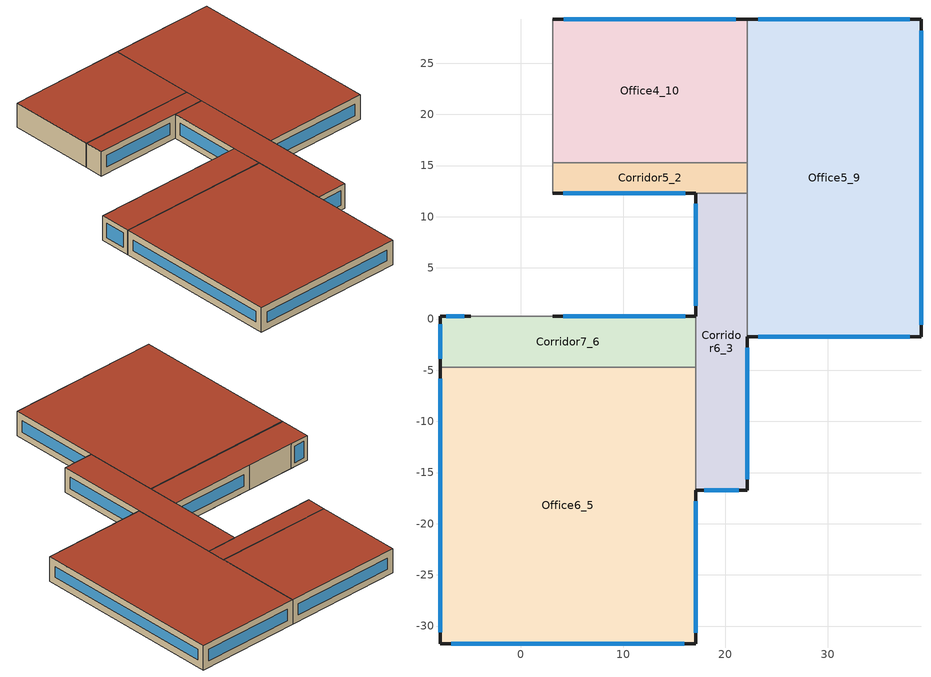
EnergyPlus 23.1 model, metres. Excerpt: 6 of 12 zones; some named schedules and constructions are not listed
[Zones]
Corridor5_2
 floor outside (90.1-2019 Nonresidential CZ 0 Exterior Floor (Mass)): 3.11,15.28 22.11,15.28 22.11,12.28 3.11,12.28 z7.07
 wall outside (90.1-2019 Nonresidential CZ 0 Exterior Wall (Mass)): 3.11,12.28 17.11,12.28 z7.07:11.07
 wall to Corridor4_4 (Interior Partition (Mass)): 3.11,15.28 3.11,12.28 z7.07:11.07
 wall to Corridor6_3 (Interior Partition (Mass)): 17.11,12.28 22.11,12.28 z7.07:11.07
 wall to Office5_9 (Interior Partition (Mass)): 22.11,12.28 22.11,15.28 z7.07:11.07
 wall to Office4_10 (Interior Partition (Mass)): 22.11,15.28 3.11,15.28 z7.07:11.07
 window (DoublePaneLoEe2): 4.16,12.28 16.05,12.28 z8.13:10.02
 roof outside (90.1-2019 Nonresidential CZ 0 Exterior Roof (Mass)): 3.11,15.28 3.11,12.28 22.11,12.28 22.11,15.28 z11.07
Corridor6_3
 floor outside (90.1-2019 Nonresidential CZ 0 Exterior Floor (Mass)): 17.11,12.28 22.11,12.28 22.11,-16.72 17.11,-16.72 z7.07
 wall outside (90.1-2019 Nonresidential CZ 0 Exterior Wall (Mass)): 17.11,12.28 17.11,0.28 / 17.11,-16.72 22.11,-16.72 22.11,-1.72 z7.07:11.07
 wall to Office6_5 (Interior Partition (Mass)): 17.11,-4.72 17.11,-16.72 z7.07:11.07
 wall to Corridor7_6 (Interior Partition (Mass)): 17.11,0.28 17.11,-4.72 z7.07:11.07
 wall to Office5_9 (Interior Partition (Mass)): 22.11,-1.72 22.11,12.28 z7.07:11.07
 window (DoublePaneLoEe2): 17.11,11.25 17.11,1.32 z8.11:10.04; 17.92,-16.72 21.29,-16.72 z7.89:10.26; 22.11,-15.65 22.11,-2.78 z8.14:10.01
 roof outside (90.1-2019 Nonresidential CZ 0 Exterior Roof (Mass)): 17.11,12.28 17.11,-16.72 22.11,-16.72 22.11,12.28 z11.07
Office6_5
 floor outside (90.1-2019 Nonresidential CZ 0 Exterior Floor (Mass)): -7.89,-31.72 -7.89,-4.72 17.11,-4.72 17.11,-31.72 z7.07
 wall outside (90.1-2019 Nonresidential CZ 0 Exterior Wall (Mass)): -7.89,-4.72 -7.89,-31.72 17.11,-31.72 17.11,-16.72 z7.07:11.07
 wall to Corridor7_6 (Interior Partition (Mass)): 17.11,-4.72 -7.89,-4.72 z7.07:11.07
 window (DoublePaneLoEe2): -6.77,-31.72 15.99,-31.72 z8.19:9.95; 17.11,-30.65 17.11,-17.78 z8.14:10.01; -7.89,-5.84 -7.89,-30.59 z8.2:9.95
 roof outside (90.1-2019 Nonresidential CZ 0 Exterior Roof (Mass)): -7.89,-31.72 17.11,-31.72 17.11,-4.72 -7.89,-4.72 z11.07
Corridor7_6
 floor outside (90.1-2019 Nonresidential CZ 0 Exterior Floor (Mass)): -7.89,-4.72 -7.89,0.28 17.11,0.28 17.11,-4.72 z7.07
 wall outside (90.1-2019 Nonresidential CZ 0 Exterior Wall (Mass)): -4.89,0.28 -7.89,0.28 -7.89,-4.72 / 17.11,0.28 3.11,0.28 z7.07:11.07
 wall to Corridor4_4 (Interior Partition (Mass)_FLIPPED): 3.11,0.28 -4.89,0.28 z7.07:11.07
 window (DoublePaneLoEe2): -5.52,0.28 -7.27,0.28 z7.7:10.45; 16.05,0.28 4.16,0.28 z8.13:10.02; -7.89,-0.53 -7.89,-3.9 z7.89:10.26
 roof outside (90.1-2019 Nonresidential CZ 0 Exterior Roof (Mass)): -7.89,-4.72 17.11,-4.72 17.11,0.28 -7.89,0.28 z11.07
Office5_9
 floor outside (90.1-2019 Nonresidential CZ 0 Exterior Floor (Mass)): 22.11,-1.72 22.11,29.28 39.11,29.28 39.11,-1.72 z7.07
 wall outside (90.1-2019 Nonresidential CZ 0 Exterior Wall (Mass)): 22.11,-1.72 39.11,-1.72 39.11,29.28 22.11,29.28 z7.07:11.07
 wall to Office4_10 (Interior Partition (Mass)): 22.11,29.28 22.11,15.28 z7.07:11.07
 window (DoublePaneLoEe2): 23.19,-1.72 38.02,-1.72 / 38.02,29.28 23.19,29.28 z8.16:9.99; 39.11,-0.58 39.11,28.15 z8.21:9.94
 roof outside (90.1-2019 Nonresidential CZ 0 Exterior Roof (Mass)): 22.11,-1.72 39.11,-1.72 39.11,29.28 22.11,29.28 z11.07
Office4_10
 floor outside (90.1-2019 Nonresidential CZ 0 Exterior Floor (Mass)): 3.11,29.28 22.11,29.28 22.11,15.28 3.11,15.28 z7.07
 wall outside (90.1-2019 Nonresidential CZ 0 Exterior Wall (Mass)): 22.11,29.28 3.11,29.28 z7.07:11.07
 wall to Corridor4_4 (Interior Partition (Mass)_FLIPPED): 3.11,29.28 3.11,15.28 z7.07:11.07
 window (DoublePaneLoEe2): 21.01,29.28 4.2,29.28 z8.17:9.98
 roof outside (90.1-2019 Nonresidential CZ 0 Exterior Roof (Mass)): 3.11,29.28 3.11,15.28 22.11,15.28 22.11,29.28 z11.07
[Construction]
Interior Partition (Mass)_FLIPPED: Plaster_0.013_Interior Partition (Mass), Plaster_0.013_Interior Partition (Mass)
[EnergyManagementSystem:Sensor] Output:Variable Index Key=Environment
Name | Output:Variable
OutdoorTemp | Site Outdoor Air Drybulb Temperature
OutdoorRelHumid | Site Outdoor Air Relative Humidity
[ZoneHVAC:IdealLoadsAirSystem] Maximum Heating Supply Air Temperature {C}=35; Minimum Cooling Supply Air Temperature {C}=12; Maximum Heating Supply Air Humidity Ratio {kgWater/kgDryAir}=0.01; Minimum Cooling Supply Air Humidity Ratio {kgWater/kgDryAir}=0.008; Heating Limit=LimitFlowRateAndCapacity; MaximumHeatingAirFlowRate [m3/s]=Autosize; MaximumSensibleHeatingCapacity [W]=Autosize; Cooling Limit=LimitFlowRateAndCapacity; MaximumCoolingAirFlowRate [m3/s]=Autosize; MaximumTotalCoolingCapacity [W]=Autosize; HeatingAvailabilitySchedule=Off; Dehumidification Control Type=Humidistat; Humidification Control Type=Humidistat; Demand Controlled Ventilation Type=OccupancySchedule; Outdoor Air Economizer Type=NoEconomizer; Heat Recovery Type=None; SensibleHeatRecoveryEffectiveness=0.7; LatentHeatRecoveryEffectiveness=0.65
Name | CoolingAvailabilitySchedule | Design Specification Outdoor Air Object
Corridor1_0 Ideal Loads Air | CoolAvail_Corridor1_0 | Corridor1_0MinFreshAir
Corridor3_1 Ideal Loads Air | CoolAvail_Corridor3_1 | Corridor3_1MinFreshAir
Corridor5_2 Ideal Loads Air | CoolAvail_Corridor5_2 | Corridor5_2MinFreshAir
Corridor6_3 Ideal Loads Air | CoolAvail_Corridor6_3 | Corridor6_3MinFreshAir
Corridor4_4 Ideal Loads Air | CoolAvail_Corridor4_4 | Corridor4_4MinFreshAir
Office6_5 Ideal Loads Air | CoolAvail_Office6_5 | Office6_5MinFreshAir
Corridor7_6 Ideal Loads Air | CoolAvail_Corridor7_6 | Corridor7_6MinFreshAir
Office2_7 Ideal Loads Air | CoolAvail_Office2_7 | Office2_7MinFreshAir
Office1_8 Ideal Loads Air | CoolAvail_Office1_8 | Office1_8MinFreshAir
Office5_9 Ideal Loads Air | CoolAvail_Office5_9 | Office5_9MinFreshAir
Office4_10 Ideal Loads Air | CoolAvail_Office4_10 | Office4_10MinFreshAir
Office3_11 Ideal Loads Air | CoolAvail_Office3_11 | Office3_11MinFreshAir
[Schedule:Constant]
On; AllOn: Value=1
Off: Value=0
Corridor1_0Heating_SP_Sch: HeatingSetpoint=24
Corridor1_0Cooling_SP_Sch; Corridor3_1Cooling_SP_Sch; Office6_5Cooling_SP_Sch; Office2_7Cooling_SP_Sch; Office1_8Cooling_SP_Sch; Office5_9Cooling_SP_Sch; Office4_10Cooling_SP_Sch; Office3_11Cooling_SP_Sch: CoolingSetpoint=26
Corridor1_0_ZoneControlTypeSched; Corridor3_1_ZoneControlTypeSched; Corridor5_2_ZoneControlTypeSched; Corridor6_3_ZoneControlTypeSched; Corridor4_4_ZoneControlTypeSched; Office6_5_ZoneControlTypeSched; Corridor7_6_ZoneControlTypeSched; Office2_7_ZoneControlTypeSched; Office1_8_ZoneControlTypeSched; Office5_9_ZoneControlTypeSched; Office4_10_ZoneControlTypeSched; Office3_11_ZoneControlTypeSched: Hourly Value=4
Corridor3_1Heating_SP_Sch: HeatingSetpoint=23
Office6_5Heating_SP_Sch; Office2_7Heating_SP_Sch; Office1_8Heating_SP_Sch; Office5_9Heating_SP_Sch; Office4_10Heating_SP_Sch; Office3_11Heating_SP_Sch: HeatingSetpoint=25
[Schedule:Day:Hourly]
52a91b8b-cd76-4ada-b279-6bbb530f20f8: Fraction, 0, 0, 0, 0, 0, 0, 0, 0, 1, 1, 1, 1, 1, 1, 1, 1, 1, 1, 0, 0, 0, 0, 0, 0
11972c52-61c8-4f57-88bb-7496af982186: Fraction, 0.1773, 0.1773, 0.1773, 0.1773, 0.1773, 0.1773, 0.1773, 0.9, 0.9, 0.9, 0.9, 0.9, 0.9, 0.9, 0.9, 0.9, 0.9, 0.9, 0.9, 0.9, 0.9, 0.1773, 0.1773, 0.1773
d54c6378-4a6c-45db-9de4-900cf3df8b70: Fraction, 0.1773, 0.1773, 0.1773, 0.1773, 0.1773, 0.1773, 0.1773, 0.1773, 0.1773, 0.1773, 0.1773, 0.1773, 0.1773, 0.1773, 0.1773, 0.1773, 0.1773, 0.1773, 0.1773, 0.1773, 0.1773, 0.1773, 0.1773, 0.1773
852b5676-d480-4d98-a6f2-b27ff55470ac: Fraction, 0.1773, 0.1773, 0.1773, 0.1773, 0.1773, 0.1773, 0.1773, 0.1773, 0.5, 0.5, 0.5, 0.5, 0.5, 0.5, 0.5, 0.5, 0.5, 0.5, 0.5, 0.5, 0.1773, 0.1773, 0.1773, 0.1773
28ff5dd8-2adb-4925-b8d8-fbb9354c33e4: Fraction, 0.4, 0.4, 0.4, 0.4, 0.4, 0.4, 0.4, 0.4, 1, 1, 1, 1, 1, 1, 1, 1, 1, 0.4, 0.4, 0.4, 0.4, 0.4, 0.4, 0.4
d93732f1-78b8-4d49-a862-33fb61c03296: Fraction, 0.4, 0.4, 0.4, 0.4, 0.4, 0.4, 0.4, 0.4, 0.4, 0.4, 0.4, 0.4, 0.4, 0.4, 0.4, 0.4, 0.4, 0.4, 0.4, 0.4, 0.4, 0.4, 0.4, 0.4
d121ed73-165e-4655-82d5-77e987343f9d: Fraction, 0.3, 0.3, 0.3, 0.3, 0.3, 0.3, 0.3, 0.3, 0.3, 0.3, 0.3, 0.3, 0.3, 0.3, 0.3, 0.3, 0.3, 0.3, 0.3, 0.3, 0.3, 0.3, 0.3, 0.3
e1321285-c9d6-467d-9a4d-bb59ab9c38de: Fraction, 0.3, 0.3, 0.3, 0.3, 0.3, 0.3, 0.3, 0.3, 0.5, 0.5, 0.5, 0.5, 0.5, 0.5, 0.5, 0.5, 0.5, 0.3, 0.3, 0.3, 0.3, 0.3, 0.3, 0.3
6eae5fcb-f210-4554-b78a-d644e64b50cd: Temperature, 15.5556, 15.5556, 15.5556, 15.5556, 15.5556, 15.5556, 17.7778, 20, 21.1111, 21.1111, 21.1111, 21.1111, 21.1111, 21.1111, 21.1111, 21.1111, 21.1111, 21.1111, 21.1111, 21.1111, 21.1111, 15.5556, 15.5556, 15.5556
089cb1a9-872b-4d62-bde8-366e85460b60: Temperature, 15.5556, 15.5556, 15.5556, 15.5556, 15.5556, 15.5556, 15.5556, 15.5556, 15.5556, 15.5556, 15.5556, 15.5556, 15.5556, 15.5556, 15.5556, 15.5556, 15.5556, 15.5556, 15.5556, 15.5556, 15.5556, 15.5556, 15.5556, 15.5556
0abf24fc-20c7-45bb-90a8-b07ba7ab6a7e: Temperature, 29.4444, 29.4444, 29.4444, 29.4444, 29.4444, 29.4444, 27.7778, 25.5556, 23.8889, 23.8889, 23.8889, 23.8889, 23.8889, 23.8889, 23.8889, 23.8889, 23.8889, 23.8889, 23.8889, 23.8889, 23.8889, 29.4444, 29.4444, 29.4444
18258847-b270-4902-b840-7599321f034f: Temperature, 23.8889, 23.8889, 23.8889, 23.8889, 23.8889, 23.8889, 23.8889, 23.8889, 23.8889, 23.8889, 23.8889, 23.8889, 23.8889, 23.8889, 23.8889, 23.8889, 23.8889, 23.8889, 23.8889, 23.8889, 23.8889, 23.8889, 23.8889, 23.8889
45903201-a7ff-4873-9a96-1d8e6987fc98: Fraction, 0, 0, 0, 0, 0, 0, 0, 0, 0, 1, 1, 1, 1, 1, 1, 1, 1, 1, 0, 0, 0, 0, 0, 0
dc852143-0bb0-42a9-ac2e-99d3bc655bf2: Fraction, 0, 0, 0, 0, 0, 0, 0, 0, 0, 0, 0, 0, 0, 0, 0, 0, 0, 0, 0, 0, 0, 0, 0, 0
67540adc-98e2-403f-92ee-8ed5c31529aa: Fraction, 0, 0, 0, 0, 0, 0, 0, 1, 1, 1, 1, 1, 1, 1, 1, 1, 1, 1, 0, 0, 0, 0, 0, 0
f70f99c0-2ece-4c7a-a849-abd9f7019e05: Fraction, 0.1, 0.1, 0.1, 0.1, 0.1, 0.1, 0.1, 0.1, 0.1, 0.1, 0.1, 0.1, 0.1, 0.1, 0.1, 0.1, 0.1, 0.1, 0.1, 0.1, 0.1, 0.1, 0.1, 0.1
6e439971-4ff7-4528-88ac-1c6de1582387: Fraction, 0.1, 0.1, 0.1, 0.1, 0.1, 0.1, 0.1, 0.2, 0.4, 0.6, 0.8, 0.8, 0.4, 0.6, 0.8, 0.8, 0.4, 0.2, 0.1, 0.1, 0.1, 0.1, 0.1, 0.1
e8a7a456-f35c-41db-abb5-3854b57a4a8d: Fraction, 1, 1, 1, 1, 1, 1, 1, 1, 0, 0, 0, 0, 0, 1, 0, 0, 0, 0, 0, 0, 0, 0, 0, 0
430e0d3d-58c2-4aec-afdb-d605db7b8648: Fraction, 1, 1, 1, 1, 1, 1, 1, 1, 0, 0, 0, 0, 0, 0, 0, 0, 0, 0, 0, 0, 0, 0, 0, 0
ab0c3027-7817-4d72-b5c0-cd980231a761: Fraction, 1, 1, 1, 1, 1, 1, 1, 1, 0, 0, 0, 1, 1, 1, 1, 1, 0, 0, 0, 0, 0, 0, 0, 1
14b6d13f-a473-471b-9fbb-08d581a0ce02: Fraction, 1, 1, 1, 1, 1, 1, 1, 1, 0, 0, 0, 0, 0, 0, 0, 0, 0, 0, 0, 0, 0, 0, 0, 1
a48b88f9-07e0-4010-96dc-59713181a363: Fraction, 1, 1, 1, 1, 1, 1, 1, 1, 0, 0, 0, 0, 1, 1, 1, 0, 0, 0, 0, 0, 0, 0, 0, 0
89de34d2-2dd9-4049-9d22-85784dc181bc: Fraction, 1, 1, 1, 1, 1, 1, 1, 1, 0, 0, 0, 0, 0, 0, 0, 0, 0, 0, 0, 0, 0, 0, 1, 1
338409f4-23da-4a95-87bb-b5453c6bfbe3: Fraction, 1, 1, 1, 1, 1, 1, 1, 0, 0, 0, 0, 0, 1, 1, 1, 1, 0, 0, 0, 0, 0, 0, 0, 1
7b3c559d-0aef-43ea-a2ce-0318257733e3: Fraction, 1, 1, 1, 1, 1, 1, 1, 1, 0, 0, 0, 0, 1, 1, 1, 1, 1, 0, 0, 0, 0, 0, 0, 0
e7ed4a42-523c-45b9-9ee1-2246b49d0102: Fraction, 1, 1, 1, 1, 1, 1, 1, 1, 0, 0, 0, 0, 1, 1, 1, 1, 1, 0, 0, 0, 0, 0, 0, 1
d9997ec5-5d7d-4562-a451-0712c9815192: Fraction, 1, 1, 1, 1, 1, 0, 0, 0, 0, 0, 1, 1, 1, 1, 0, 0, 0, 0, 0, 0, 0, 0, 1, 1
efa306bb-c40d-4702-b829-d0e4e0c31acd: Fraction, 1, 1, 1, 1, 1, 0, 0, 0, 0, 0, 0, 0, 0, 0, 0, 1, 1, 1, 1, 1, 1, 1, 1, 1
5be4ba0f-0204-4927-8aec-d1636d45171a: Fraction, 1, 1, 1, 1, 1, 1, 1, 0, 0, 0, 0, 0, 0, 0, 0, 0, 0, 0, 0, 0, 0, 0, 1, 1
2f66b8c4-6ef0-4fbd-8ce6-974ce3c89f0c: Fraction, 1, 1, 1, 1, 1, 1, 1, 0, 0, 0, 0, 0, 0, 0, 0, 0, 0, 0, 0, 0, 0, 0, 0, 1
caf824a4-a3be-4083-a551-7f421d542df5: Fraction, 1, 1, 1, 1, 1, 1, 1, 1, 1, 1, 1, 0, 0, 0, 0, 0, 0, 0, 0, 0, 1, 1, 1, 1
a9c2fa70-b016-4470-8a54-b6d90d6445cd: Fraction, 1, 1, 1, 1, 1, 1, 0, 0, 0, 0, 0, 0, 0, 0, 0, 0, 0, 0, 0, 0, 0, 1, 1, 1
f058fb93-0cec-49a4-ae9b-0f11016973ab: Fraction, 1, 1, 1, 1, 0, 0, 0, 0, 0, 0, 0, 0, 0, 0, 0, 0, 0, 0, 0, 0, 0, 1, 1, 1
06497613-a484-4b64-b070-3ea0d2b0b9f8: Fraction, 1, 1, 1, 1, 1, 1, 1, 1, 1, 1, 1, 1, 1, 1, 0, 0, 0, 0, 0, 0, 1, 1, 1, 1
a5c7f385-74d1-49b4-a6a0-fcf7fbfdf335: Fraction, 1, 1, 1, 1, 1, 1, 0, 0, 0, 0, 0, 0, 0, 0, 0, 0, 0, 0, 0, 0, 0, 0, 1, 1
b03e3c72-2ed8-495e-a120-07ad8ab622b6: Fraction, 0, 1, 1, 1, 1, 1, 1, 1, 0, 0, 0, 0, 0, 1, 0, 0, 0, 0, 1, 1, 1, 1, 1, 1
373ca95a-3a92-431b-a200-0ffc7b791353: Fraction, 1, 1, 1, 1, 1, 1, 0, 0, 0, 0, 0, 0, 1, 1, 0, 0, 1, 1, 1, 1, 1, 1, 1, 1
6dc2537d-0a03-47fa-a77c-5a833ab77bb5: Fraction, 1, 1, 1, 1, 1, 1, 1, 1, 0, 0, 0, 0, 0, 0, 0, 0, 0, 0, 0, 0, 0, 1, 1, 1
5647ce69-c422-4e35-89d0-5af521a42bc6: Fraction, 1, 1, 1, 0, 0, 0, 0, 0, 0, 0, 0, 0, 0, 0, 0, 0, 0, 0, 0, 0, 0, 0, 0, 0
d5f30222-38cf-4038-b513-648505a551c6: Fraction, 1, 1, 1, 1, 1, 1, 1, 1, 0, 0, 0, 0, 1, 1, 1, 1, 0, 0, 0, 0, 0, 0, 0, 0
c792bcbf-a619-4ebe-8713-6b6357345cc9: Fraction, 0, 0, 0, 0, 0, 0, 0, 0, 1, 1, 1, 1, 1, 1, 1, 1, 0, 0, 0, 0, 0, 0, 0, 0
889504ed-cc3c-4478-a401-feaf151c3374: Fraction, 0, 0, 0, 1, 1, 1, 1, 1, 0, 0, 0, 0, 0, 0, 0, 0, 0, 0, 0, 0, 0, 0, 0, 0
2a90f5af-cd0d-443e-9909-4e66b2a6d2b5: Fraction, 0, 0, 0, 1, 1, 1, 1, 1, 0, 0, 0, 0, 0, 1, 1, 1, 0, 0, 0, 0, 0, 0, 0, 0
9dbb1a9e-6cc1-4dac-8232-0f6dc888a239: Fraction, 0, 1, 1, 1, 1, 1, 1, 1, 0, 0, 0, 0, 0, 1, 1, 0, 0, 0, 0, 0, 0, 0, 0, 0
cea3bf1f-08fe-4b46-bf2d-c052a72e6e5e: Fraction, 0, 0, 0, 0, 1, 1, 1, 1, 0, 0, 0, 0, 0, 0, 0, 0, 0, 0, 0, 0, 0, 0, 0, 0
2d981932-6704-4ae0-a46d-5f3c6e4c6215: Fraction, 1, 1, 1, 1, 1, 1, 1, 1, 1, 0, 1, 1, 1, 1, 1, 1, 1, 0, 0, 1, 1, 1, 1, 1
68609801-f603-4097-ab0d-d89a0fc87fb2: Fraction, 1, 1, 1, 1, 1, 1, 1, 1, 0, 0, 0, 1, 1, 1, 1, 1, 0, 1, 1, 1, 1, 1, 1, 1
adb6c0a4-ca9f-4441-89a3-ae0cf890318a: Fraction, 0, 1, 1, 1, 1, 1, 1, 1, 0, 0, 0, 0, 1, 1, 1, 0, 0, 0, 0, 0, 0, 0, 0, 0
708b9954-edd7-4bbf-8c99-ca9d8d469657: Fraction, 0, 0, 0, 0, 0, 0, 0, 0, 0, 0, 0, 0, 1, 0, 0, 0, 0, 0, 0, 0, 0, 0, 0, 0
00b832de-05ed-48ef-98f5-8f74b3b03503: Fraction, 0, 1, 1, 1, 1, 1, 1, 1, 0, 0, 0, 0, 0, 0, 0, 0, 0, 0, 0, 0, 0, 0, 0, 0
37315c7c-481e-4722-a85a-669573da209f: Fraction, 0, 1, 0, 0, 1, 0, 0, 0, 0, 0, 0, 1, 1, 1, 1, 1, 1, 0, 0, 0, 0, 0, 0, 0
589703e0-bfca-48af-8786-e0e7de1ee020: Fraction, 0, 0, 0, 0, 0, 0, 0, 0, 0, 0, 0, 0, 1, 0, 1, 0, 0, 0, 0, 0, 0, 0, 0, 0
181bb2ad-51ec-49a2-ab54-77d58055a621: Fraction, 0, 0, 0, 0, 0, 0, 0, 0, 0, 0, 0, 1, 0, 0, 1, 1, 0, 0, 0, 0, 0, 0, 0, 1
04a06db5-088c-488e-bfea-54bbf27261c0: Fraction, 0, 0, 0, 1, 1, 1, 1, 1, 0, 0, 0, 1, 1, 1, 1, 0, 0, 0, 0, 0, 0, 1, 1, 0
f03d95e4-1a2e-46ff-953e-a599571f40be: Fraction, 0, 1, 1, 1, 1, 1, 1, 1, 0, 0, 0, 1, 1, 1, 1, 1, 0, 0, 1, 0, 0, 1, 1, 1
763d8b08-041d-4d45-a9cb-637f78540a08: Fraction, 1, 1, 1, 1, 1, 1, 1, 1, 0, 0, 0, 1, 1, 1, 1, 0, 0, 0, 0, 1, 0, 0, 1, 1
4d3406c0-467b-4c6d-ad3b-680af0e7b734: Fraction, 1, 1, 1, 1, 1, 1, 1, 1, 1, 1, 0, 0, 0, 0, 0, 0, 0, 0, 0, 1, 1, 1, 1, 1
4aae2a72-40b9-4954-b485-188fa409fe7d: Fraction, 1, 1, 1, 1, 1, 1, 1, 1, 0, 0, 0, 1, 1, 1, 1, 1, 1, 0, 1, 1, 1, 1, 1, 1
1b44bebf-92d4-4b8f-8272-5a0bedab0afa: Fraction, 1, 1, 0, 0, 1, 1, 0, 0, 0, 0, 0, 1, 0, 0, 1, 1, 0, 0, 0, 0, 0, 0, 0, 0
5cf1e3a8-82eb-4254-b502-c91e25a3afa1: Fraction, 0, 1, 1, 0, 1, 1, 0, 0, 0, 0, 0, 1, 1, 1, 1, 1, 1, 0, 0, 0, 0, 0, 0, 0
d07a21bb-0a85-4795-879c-b45a037fd7d7: Fraction, 0, 0, 0, 0, 1, 1, 1, 1, 0, 0, 0, 1, 1, 1, 1, 1, 0, 0, 0, 0, 0, 0, 0, 0
666cb8e4-9a2e-47ca-baee-c9bf0db00492: Fraction, 1, 1, 1, 1, 1, 1, 1, 1, 0, 0, 0, 1, 1, 1, 1, 1, 0, 0, 0, 0, 0, 0, 0, 0
02bd2350-1d92-4ef1-a3a6-8ae0f770aff8: Fraction, 0, 0, 1, 1, 1, 1, 1, 0, 0, 0, 0, 1, 1, 1, 1, 1, 1, 0, 0, 0, 0, 0, 0, 0
87104bfd-c2cb-46b7-97c8-a85a4f3c4e5a: Fraction, 0, 0, 0, 0, 0, 0, 0, 0, 0, 0, 0, 0, 0, 1, 0, 0, 0, 0, 0, 0, 0, 0, 0, 0
b176fb6c-0df1-49e1-9448-16574a62d4b9: Fraction, 0, 0, 0, 0, 0, 0, 0, 0, 0, 0, 0, 1, 1, 1, 0, 0, 0, 0, 0, 0, 0, 0, 0, 0
84d90c66-08b4-4e4b-bf92-3c48665a6fe4: Fraction, 0, 0, 0, 0, 0, 0, 0, 0, 0, 0, 0, 0, 1, 1, 1, 1, 0, 0, 0, 0, 0, 0, 0, 0
848340ce-c395-4f50-b10f-20741e8042dd: Fraction, 0, 0, 0, 1, 1, 1, 1, 1, 0, 0, 0, 1, 1, 1, 1, 1, 0, 0, 0, 0, 0, 0, 0, 0
4f314c9a-045a-48cf-ab06-161634ac78b8: Fraction, 1, 1, 1, 0, 1, 1, 1, 1, 0, 0, 0, 1, 1, 1, 1, 1, 1, 0, 0, 0, 0, 0, 0, 1
c3bd551a-a8e8-46ac-b62b-1fd2096f9fad: Fraction, 1, 1, 1, 1, 1, 1, 1, 1, 0, 0, 0, 1, 1, 1, 1, 1, 1, 0, 0, 0, 0, 0, 0, 1
de32bc3c-c84e-45fa-900c-e48919e7307b: Fraction, 1, 1, 1, 1, 0, 0, 0, 1, 0, 0, 1, 1, 1, 1, 1, 1, 1, 0, 0, 0, 0, 0, 0, 0
7f8cfb6d-d4ad-4be6-b8c5-9fc9fcf38a63: Fraction, 1, 1, 1, 1, 0, 0, 0, 0, 0, 0, 0, 1, 1, 1, 1, 1, 1, 0, 0, 0, 0, 0, 0, 0
d43daf61-b4b2-49c9-b7ea-f4bd62ad3a3d: Fraction, 0, 0, 0, 0, 0, 0, 0, 0, 0, 0, 0, 1, 1, 1, 1, 1, 0, 0, 0, 0, 0, 1, 1, 1
1e3f5b16-62ff-446e-b0f7-cd8578450525: Fraction, 1, 1, 1, 1, 1, 1, 1, 1, 1, 1, 0, 0, 0, 0, 1, 1, 0, 0, 0, 1, 1, 0, 1, 0
29c9e868-5bff-42eb-96b2-d0aec8542b23: Fraction, 0, 1, 1, 1, 1, 1, 1, 1, 1, 1, 1, 1, 0, 1, 0, 1, 1, 1, 1, 1, 1, 1, 1, 1
112673eb-49f6-49a1-bf5a-37b087540884: Fraction, 1, 1, 1, 1, 1, 1, 1, 1, 0, 0, 0, 1, 0, 1, 1, 0, 0, 0, 0, 1, 0, 1, 1, 1
b69a8a62-896b-4ef4-a422-0ec6a2615c67: Fraction, 1, 1, 1, 1, 1, 1, 1, 1, 0, 0, 0, 1, 1, 1, 1, 1, 1, 1, 0, 0, 0, 0, 0, 0
46f6d721-6904-4906-a337-3fc8ccbf81c3: Fraction, 1, 0, 1, 1, 1, 0, 1, 1, 0, 0, 0, 1, 1, 1, 1, 1, 1, 0, 0, 0, 0, 0, 0, 0
99b2a00a-68f2-4733-a140-8dbf0ac83a47: Fraction, 0, 0, 0, 0, 0, 1, 1, 0, 0, 0, 0, 0, 1, 1, 1, 1, 0, 0, 0, 0, 1, 1, 1, 0
ab8a47f2-c8a9-4fac-9f75-a7c98ebd7916: Fraction, 0, 1, 0, 1, 1, 1, 1, 1, 0, 0, 0, 1, 1, 1, 1, 1, 1, 0, 0, 0, 0, 0, 0, 0
81620e2a-9733-4252-8ca6-ecea10aae41b: Fraction, 0, 1, 1, 1, 1, 1, 0, 1, 0, 0, 0, 1, 1, 1, 1, 1, 1, 1, 0, 0, 0, 0, 0, 0
388ae72f-5bdd-440c-8034-bae72f65dd33: Fraction, 0, 0, 0, 1, 1, 1, 1, 1, 0, 0, 0, 1, 1, 1, 1, 1, 1, 1, 0, 0, 0, 0, 0, 0
c9316155-35b1-401e-926d-4808752c8ce7: Fraction, 0, 0, 0, 0, 1, 1, 1, 1, 0, 0, 0, 1, 1, 1, 1, 1, 1, 1, 0, 0, 0, 0, 0, 0
8bbf264f-c332-41a4-84d9-a2ade2c1e71f: Fraction, 0, 0, 1, 1, 1, 1, 1, 1, 0, 0, 0, 1, 1, 1, 1, 1, 0, 1, 1, 1, 0, 1, 1, 1
533a9958-838b-4f93-89db-475d39e4c51b: Fraction, 0, 0, 0, 0, 1, 1, 1, 1, 0, 0, 1, 1, 1, 1, 1, 1, 1, 0, 0, 0, 0, 0, 0, 0
6a9abb66-4bd2-429b-9efd-fe49def27963: Fraction, 0, 0, 0, 0, 0, 1, 0, 0, 0, 1, 1, 1, 1, 1, 1, 1, 1, 1, 0, 0, 0, 0, 0, 0
e7f1d87c-2f09-4d19-b292-d3417aed3de0: Fraction, 0, 0, 0, 1, 1, 1, 1, 0, 0, 0, 0, 1, 1, 1, 1, 1, 1, 1, 0, 0, 0, 0, 0, 0
7258c1f6-f87c-48c2-aec5-5a24cd91eb3e: Fraction, 1, 1, 1, 0, 1, 0, 1, 1, 0, 0, 0, 0, 1, 1, 1, 1, 1, 0, 0, 0, 0, 0, 0, 0
b55cf89c-09b5-4666-b74b-f733b0be3fc3: Fraction, 0, 0, 1, 1, 1, 1, 1, 1, 0, 1, 1, 1, 1, 1, 0, 1, 0, 0, 0, 1, 0, 0, 1, 1
f3045754-e7b8-46a7-a4fe-5c10b4823175: Fraction, 1, 1, 1, 1, 1, 1, 0, 1, 0, 1, 1, 1, 1, 1, 1, 1, 1, 1, 0, 0, 0, 0, 0, 0
b8c55d9c-cf91-41e5-8e9c-3524d581eb16: Fraction, 0, 1, 1, 1, 1, 1, 0, 1, 0, 0, 0, 1, 1, 1, 0, 0, 0, 0, 0, 0, 0, 0, 0, 1
4936ea22-1828-45a4-9dc0-118b25466bc1: Fraction, 1, 1, 1, 1, 1, 1, 1, 1, 0, 1, 1, 1, 1, 1, 1, 0, 1, 0, 0, 1, 1, 1, 1, 1
e0236127-d030-4bee-99af-5afb2b6b5872: Fraction, 1, 1, 1, 1, 1, 1, 1, 0, 0, 0, 0, 0, 1, 1, 1, 1, 0, 0, 0, 0, 0, 0, 1, 0
847db224-25c3-440e-b712-dad1e136e9f9: Fraction, 0, 0, 1, 1, 1, 1, 1, 1, 0, 1, 1, 1, 1, 1, 1, 1, 1, 1, 1, 0, 0, 0, 0, 0
41b8ca75-8fda-4d0d-9151-3d7568cd3476: Fraction, 1, 1, 1, 1, 1, 1, 1, 1, 0, 0, 1, 1, 1, 0, 0, 0, 0, 0, 0, 1, 0, 1, 1, 1
41da2fa8-287e-4b89-b23f-ff123eaf2390: Fraction, 1, 1, 1, 1, 1, 1, 1, 1, 0, 0, 0, 1, 1, 1, 1, 1, 0, 0, 0, 0, 0, 1, 1, 1
a74b4e96-4858-4ea7-91a4-e40d2c2fc256: Fraction, 1, 1, 1, 1, 1, 1, 1, 1, 0, 1, 1, 0, 1, 1, 1, 0, 0, 0, 0, 1, 1, 1, 1, 1
fd7cfb89-6f58-459e-88bd-2dd80de36c37: Fraction, 1, 1, 1, 1, 1, 1, 1, 1, 0, 0, 1, 1, 1, 1, 1, 1, 1, 1, 0, 0, 0, 0, 0, 0
d1f14a29-5286-441c-9440-561974886a25: Fraction, 0, 1, 1, 0, 1, 1, 1, 1, 0, 1, 1, 1, 1, 1, 1, 1, 0, 1, 1, 1, 1, 1, 1, 1
29691164-6ea3-4d4e-91f2-6d079e9538a3: Fraction, 1, 1, 0, 1, 1, 1, 1, 1, 0, 0, 1, 1, 1, 0, 0, 0, 1, 1, 0, 1, 1, 1, 1, 1
c69eb927-c514-4e91-aefb-89ffc00ba882: Fraction, 1, 1, 1, 1, 1, 1, 1, 1, 0, 0, 1, 1, 1, 1, 1, 0, 1, 1, 1, 1, 1, 1, 1, 1
8ba288db-10bf-4ad7-a50f-114ed6878d79: Fraction, 1, 1, 1, 1, 1, 1, 1, 1, 1, 0, 1, 1, 1, 1, 1, 0, 1, 0, 0, 1, 1, 1, 1, 1
2f3a9e70-802f-4161-bfa3-ea6dd59d6a28: Fraction, 1, 1, 1, 1, 1, 1, 1, 1, 1, 1, 1, 1, 1, 1, 0, 0, 0, 0, 0, 0, 0, 1, 1, 1
bfb39a66-6ef6-49cb-9175-ef611512aacd: Fraction, 1, 1, 1, 1, 0, 0, 0, 0, 0, 0, 1, 1, 1, 1, 1, 1, 1, 0, 0, 0, 0, 0, 0, 0
c30c5fdc-d31d-4b3a-bebd-02206074c0b4: Fraction, 0, 1, 1, 1, 1, 1, 1, 1, 0, 0, 0, 1, 1, 1, 1, 1, 1, 1, 0, 0, 0, 0, 0, 0
86d4a1e3-06e8-427e-b76d-a58de71d7332: Fraction, 0, 1, 0, 0, 1, 0, 1, 0, 0, 0, 1, 1, 1, 1, 1, 1, 1, 0, 0, 0, 0, 0, 0, 0
750fcaa0-c91e-48d7-b9ac-a4ab5a3af4e2: Fraction, 0, 1, 1, 1, 1, 1, 1, 1, 0, 1, 1, 1, 1, 1, 1, 1, 1, 1, 0, 0, 0, 0, 0, 0
d4a49226-3305-46b0-8c5c-469245a97b4f: Fraction, 0, 0, 0, 0, 1, 0, 0, 0, 0, 1, 1, 1, 1, 1, 1, 1, 1, 1, 1, 0, 0, 0, 0, 0
8afe19aa-6208-4ea8-bb8b-c281db761ddb: Fraction, 0, 0, 0, 0, 1, 1, 0, 1, 0, 0, 1, 1, 0, 1, 1, 1, 1, 1, 1, 1, 1, 1, 1, 1
6a45d70e-e8bc-4244-8e17-11526ab75dcf: Fraction, 1, 1, 1, 1, 1, 1, 1, 1, 0, 0, 0, 1, 1, 1, 1, 1, 1, 0, 0, 0, 0, 0, 0, 0
3c2d1ad4-0029-429b-8e9f-d410a073537b: Fraction, 0, 1, 1, 1, 1, 1, 1, 1, 0, 0, 1, 1, 1, 0, 0, 0, 0, 0, 0, 0, 0, 0, 0, 1
9a60c062-b64a-4a8f-844f-6a1bd758b4bd: Fraction, 1, 1, 1, 1, 1, 1, 1, 1, 0, 0, 1, 1, 1, 1, 1, 1, 1, 0, 1, 0, 0, 0, 0, 0
dc433c08-3be4-4e9a-8e42-17c60e125d67: Fraction, 0, 0, 0, 0, 1, 1, 0, 0, 0, 0, 1, 1, 0, 0, 0, 1, 1, 0, 0, 1, 1, 1, 1, 1
90a36627-5034-475c-930e-03167d5dced8: Fraction, 1, 1, 1, 1, 1, 1, 1, 1, 0, 0, 0, 1, 1, 1, 1, 0, 0, 1, 1, 1, 1, 1, 1, 1
8749fe76-2ea2-4657-bfc2-a82d20db9fa5: Fraction, 1, 1, 1, 1, 1, 1, 1, 1, 0, 0, 0, 1, 1, 1, 1, 0, 1, 1, 0, 0, 0, 0, 0, 0
07997b36-958c-400b-8440-fe9817ddf4c3: Fraction, 0, 0, 0, 0, 1, 0, 0, 0, 0, 1, 0, 1, 1, 1, 0, 1, 1, 1, 1, 1, 1, 1, 1, 1
10883c99-1339-4a14-a578-36674fa29f50: Fraction, 1, 1, 1, 1, 1, 1, 1, 1, 1, 0, 0, 1, 1, 1, 1, 1, 0, 0, 0, 0, 0, 0, 0, 0
1ca91f3e-ed31-485d-bba6-ffa85d5447e0: Fraction, 1, 1, 1, 1, 1, 1, 1, 1, 0, 1, 1, 1, 1, 1, 1, 0, 0, 0, 0, 0, 0, 0, 0, 0
2cd6f613-999b-46fb-8d43-bf45f6fbad3c: Fraction, 1, 1, 1, 0, 1, 1, 0, 1, 0, 0, 0, 1, 1, 1, 0, 0, 0, 0, 0, 0, 0, 0, 0, 0
6eb091f9-cfdd-4e0f-86e4-9d01e58cf513: Fraction, 0, 0, 0, 0, 0, 0, 0, 0, 1, 1, 1, 1, 1, 1, 1, 1, 1, 1, 1, 0, 0, 0, 0, 0
11da9c62-81f5-4c24-8f83-69ab5ebf56df: Fraction, 0, 0, 0, 0, 1, 0, 1, 1, 1, 1, 1, 1, 1, 1, 1, 1, 1, 1, 0, 0, 0, 0, 0, 0
08122ba5-eec2-4e86-9c81-934c1c3d332b: Fraction, 0, 0, 0, 0, 0, 1, 1, 1, 1, 1, 1, 1, 1, 1, 1, 1, 1, 1, 1, 0, 0, 0, 0, 0
e862df5f-0972-4033-bd1b-fc33ef832e3c: Fraction, 0, 0, 0, 0, 1, 0, 1, 0, 0, 1, 1, 1, 1, 1, 1, 1, 1, 1, 1, 0, 0, 0, 0, 0
9b4451ba-4531-484a-b24a-7b79db179524: Fraction, 0, 0, 0, 0, 1, 1, 1, 1, 0, 1, 1, 1, 1, 1, 1, 1, 1, 1, 1, 0, 0, 0, 0, 0
f513cd03-e051-49ed-8ef0-0e72a800a18e: Fraction, 0, 0, 0, 0, 0, 0, 0, 0, 1, 1, 1, 1, 1, 1, 0, 0, 0, 0, 0, 1, 0, 0, 0, 0
aff96eac-6395-4428-936d-44c58361b655: Fraction, 0, 1, 0, 0, 1, 0, 1, 1, 0, 1, 1, 1, 1, 0, 1, 0, 0, 0, 0, 0, 0, 0, 0, 1
8b269b3a-f50d-428a-a625-acbdaf4533b6: Fraction, 1, 0, 1, 1, 1, 1, 1, 0, 0, 1, 1, 1, 0, 0, 1, 1, 1, 0, 0, 0, 0, 0, 0, 0
079988be-1ce6-4a84-9eeb-d0c9ced13833: Fraction, 1, 1, 0, 1, 1, 1, 1, 1, 0, 1, 1, 1, 1, 1, 1, 0, 0, 0, 0, 0, 0, 0, 0, 0
1cad93c9-2a97-43ec-b814-29e03c631bcd: Fraction, 0, 1, 1, 1, 1, 1, 1, 1, 0, 1, 1, 1, 0, 1, 1, 1, 0, 1, 0, 1, 1, 0, 1, 0
1b99cad3-3f1c-4254-820d-7475cc966e2f: Fraction, 1, 1, 1, 1, 1, 1, 1, 1, 0, 0, 0, 0, 1, 0, 0, 0, 0, 0, 0, 0, 0, 0, 1, 0
53aac514-1bfe-4f31-892b-411f3b15ccbe: Fraction, 1, 1, 0, 1, 1, 1, 1, 1, 0, 1, 1, 1, 1, 1, 1, 1, 1, 1, 0, 0, 0, 0, 0, 0
dbccac22-d7d0-499c-9b00-5f3d28405e46: Fraction, 0, 0, 0, 0, 0, 0, 0, 0, 0, 1, 1, 0, 0, 1, 1, 0, 0, 0, 0, 0, 0, 1, 1, 1
847d1aee-5a1b-425c-8570-41fb4bc01d69: Fraction, 1, 1, 1, 1, 1, 1, 0, 0, 0, 0, 1, 1, 1, 1, 1, 1, 1, 1, 0, 0, 0, 0, 0, 0
28cf387f-780f-4fe0-8d02-66d859255fef: Fraction, 0, 0, 0, 0, 0, 0, 0, 0, 0, 0, 1, 1, 1, 1, 1, 1, 1, 1, 0, 0, 0, 0, 0, 0
e829d018-733f-4536-ad3e-3cdcac497d5f: Fraction, 0, 0, 0, 1, 1, 1, 0, 0, 0, 0, 0, 0, 1, 1, 0, 0, 1, 1, 0, 0, 0, 1, 1, 1
fd3dc796-2c6f-4fb4-9ee4-9ca8ab1088f8: Fraction, 1, 1, 1, 1, 1, 1, 1, 1, 0, 1, 1, 1, 0, 0, 0, 0, 0, 0, 0, 0, 0, 0, 0, 1
61353532-44e2-4e72-8884-d10c79152ffd: Fraction, 1, 1, 1, 1, 1, 1, 1, 1, 1, 0, 0, 0, 1, 1, 1, 1, 0, 0, 0, 0, 0, 0, 1, 1
8c281e8c-1faa-42ae-842a-6ede0368b6c0: Fraction, 1, 1, 1, 1, 1, 1, 1, 1, 0, 0, 1, 1, 1, 1, 1, 1, 1, 0, 0, 0, 0, 0, 0, 0
a57d735b-40ce-4b4e-b1aa-dbbdc0224d56: Fraction, 1, 1, 1, 1, 1, 1, 1, 1, 0, 0, 1, 1, 1, 1, 0, 0, 1, 1, 1, 1, 1, 1, 1, 1
08a0d38c-f8c6-4dac-b525-fea493abd8eb: Fraction, 1, 1, 1, 1, 1, 1, 1, 1, 0, 0, 1, 1, 1, 1, 0, 0, 0, 1, 1, 1, 1, 1, 1, 1
0b23219c-76ae-4923-875a-7be7e1884192: Fraction, 0, 0, 0, 0, 1, 1, 1, 1, 0, 0, 0, 0, 0, 0, 0, 0, 0, 0, 0, 0, 0, 0, 1, 1
f974e7a7-cb15-4b79-98f3-50a39be274b0: Fraction, 1, 1, 1, 1, 1, 1, 1, 1, 1, 1, 1, 1, 1, 1, 1, 1, 1, 1, 1, 0, 0, 0, 0, 0
c61415ee-3961-4153-9587-2319e67391f1: Fraction, 0, 0, 0, 0, 0, 0, 0, 0, 0, 0, 1, 1, 1, 1, 1, 0, 0, 0, 0, 0, 0, 1, 1, 1
99f09a6a-6a3d-4c64-b04e-7344a382817a: Fraction, 1, 1, 1, 1, 1, 1, 1, 1, 1, 0, 0, 0, 1, 1, 1, 1, 1, 0, 0, 0, 0, 0, 0, 0
9cd7e6ec-6707-4c22-9237-f0a929152c31: Fraction, 0, 1, 0, 0, 0, 1, 1, 1, 0, 0, 1, 1, 1, 0, 0, 0, 0, 0, 0, 0, 0, 0, 0, 0
7e0d3554-a611-4346-aee3-f5560eb39785: Fraction, 1, 1, 1, 1, 1, 1, 1, 1, 1, 0, 0, 0, 0, 0, 0, 0, 1, 1, 0, 0, 0, 0, 0, 0
138b4a56-a07a-4893-8180-78f33cfc933b: Fraction, 0, 0, 0, 1, 1, 0, 0, 0, 0, 1, 1, 1, 0, 0, 0, 0, 0, 0, 0, 0, 0, 0, 0, 0
a501b3f2-e232-4632-8b52-5910b3709cbb: Fraction, 0, 0, 0, 0, 0, 0, 0, 0, 0, 1, 1, 1, 0, 0, 0, 0, 0, 0, 0, 0, 1, 1, 1, 1
b6b0f7b7-c726-4187-ab39-19710d10a11a: Fraction, 1, 1, 1, 1, 1, 1, 1, 1, 0, 0, 1, 1, 1, 1, 1, 1, 1, 1, 1, 0, 0, 0, 0, 0
532f4593-439a-4b34-a09c-de5c70722b40: Fraction, 0, 1, 1, 1, 1, 1, 0, 0, 0, 1, 1, 1, 1, 1, 1, 1, 1, 0, 0, 0, 0, 0, 0, 0
cfbdf803-1be8-4e67-a6e1-1cef50e2aeca: Fraction, 0, 1, 1, 1, 1, 1, 1, 1, 1, 0, 0, 1, 1, 1, 1, 1, 0, 0, 0, 0, 0, 0, 0, 0
3fbed170-edd6-4727-a772-67ca1adb60cd: Fraction, 0, 0, 0, 0, 0, 0, 0, 0, 0, 0, 0, 0, 1, 1, 1, 1, 0, 0, 0, 0, 0, 0, 0, 1
34661b52-b95d-4bc2-9fa2-b4817bcd8d69: Fraction, 0, 0, 0, 0, 0, 0, 0, 0, 0, 0, 0, 0, 1, 1, 1, 1, 1, 1, 0, 0, 0, 0, 0, 0
9110fddf-c034-4e75-b0e0-a5fda82e1c69: Fraction, 0, 0, 1, 1, 1, 1, 1, 1, 0, 0, 0, 0, 0, 0, 0, 0, 0, 0, 0, 0, 0, 0, 0, 0
475e95dd-8740-4ae2-91a4-d9d0761ebe73: Fraction, 0, 0, 0, 0, 0, 0, 0, 0, 0, 0, 0, 0, 0, 0, 0, 0, 0, 0, 0, 0, 0, 0, 1, 1
e8b14294-4537-484c-a2f7-3b5c2a3f151b: Fraction, 0, 0, 0, 1, 1, 1, 1, 1, 1, 0, 0, 0, 0, 0, 0, 0, 1, 0, 0, 0, 0, 0, 0, 0
5467b45b-9ade-4559-a91f-d9f74dfb4392: Fraction, 0, 0, 0, 1, 1, 1, 1, 1, 0, 0, 1, 1, 1, 1, 1, 1, 1, 0, 0, 0, 0, 0, 0, 0
b8cda9f7-163b-4697-bceb-33b4b1aae47b: Fraction, 0, 1, 1, 1, 1, 1, 1, 0, 0, 0, 1, 1, 1, 1, 1, 1, 1, 1, 0, 0, 0, 0, 0, 0
3cd9093f-16f6-450c-bd87-b75ea1c9f8c0: Fraction, 0, 0, 0, 0, 0, 0, 0, 0, 0, 1, 1, 1, 1, 1, 1, 1, 0, 0, 0, 0, 0, 0, 0, 0
5129212a-82cd-4688-b662-e1a89518d88b: Fraction, 0, 1, 1, 1, 1, 1, 1, 1, 1, 1, 1, 0, 1, 1, 1, 1, 1, 1, 0, 0, 0, 0, 0, 0
abd01391-2cf3-4c18-96b6-7536c42a1aa5: Fraction, 0, 1, 0, 1, 0, 0, 0, 1, 0, 0, 1, 1, 1, 1, 1, 1, 1, 1, 1, 0, 1, 1, 0, 0
c43dd409-1aef-47f1-8132-c331c6f89c0d: Fraction, 0, 0, 0, 0, 0, 0, 0, 0, 0, 0, 1, 1, 1, 1, 1, 1, 1, 1, 1, 1, 0, 0, 0, 0
46afd1bf-ce16-4cde-a2eb-bdcc5a917640: Fraction, 0, 0, 0, 0, 0, 0, 0, 0, 1, 1, 1, 1, 1, 1, 1, 1, 1, 0, 0, 0, 0, 0, 0, 0
fe1e2874-81fb-4b22-adbf-dd305b303279: Fraction, 0, 0, 0, 0, 0, 0, 0, 0, 0, 0, 1, 0, 0, 1, 1, 1, 1, 1, 1, 0, 0, 0, 0, 0
f7fb3855-1efc-43e2-8cf9-9a2033fc96b7: Fraction, 0, 0, 0, 1, 1, 0, 0, 0, 0, 1, 1, 1, 1, 0, 0, 0, 0, 0, 0, 0, 0, 0, 1, 0
aee49f10-c792-4e25-b9a6-1d7423f97222: Fraction, 0, 1, 1, 1, 1, 0, 1, 1, 0, 0, 0, 0, 1, 1, 1, 1, 1, 1, 1, 0, 0, 0, 0, 0
1302e4a8-71d7-422d-99ed-60c3f82b4f24: Fraction, 0, 1, 0, 0, 1, 0, 1, 0, 0, 1, 1, 1, 1, 1, 1, 1, 1, 1, 1, 1, 0, 0, 0, 0
2f068140-464e-4d33-ad4d-cbae9a3e1bc4: Fraction, 0, 0, 0, 0, 0, 0, 0, 0, 0, 1, 1, 1, 1, 1, 1, 1, 1, 1, 1, 1, 1, 0, 0, 0
1cca4ff0-4b40-4885-baf7-38d39b15c3ec: Fraction, 0, 0, 0, 0, 0, 0, 0, 0, 1, 1, 1, 1, 1, 1, 1, 1, 1, 1, 1, 1, 1, 0, 0, 0
0b47f0fe-5577-45c2-9cfc-203a23ea8960: Fraction, 0, 0, 0, 0, 0, 0, 0, 1, 0, 1, 0, 0, 1, 1, 1, 0, 0, 1, 0, 0, 0, 0, 0, 0
8d287f28-cf9d-40e7-a7cd-1b6e89ca2a9c: Fraction, 0, 0, 0, 1, 1, 1, 1, 0, 0, 0, 0, 1, 1, 1, 1, 1, 1, 0, 0, 0, 0, 0, 0, 0
fe084a1e-d938-4459-aa6c-65a79c84dfa5: Fraction, 0, 1, 0, 0, 0, 0, 0, 0, 0, 1, 1, 1, 1, 1, 1, 1, 1, 1, 1, 0, 1, 0, 0, 0
3f4758e1-24d7-40b5-aa0e-9b9ced1b1201: Fraction, 0, 0, 0, 0, 0, 0, 0, 0, 0, 0, 0, 1, 1, 1, 1, 1, 1, 0, 1, 1, 1, 1, 1, 0
0ce324a0-0c5a-4215-ab92-f5c398ec8ba1: Fraction, 0, 1, 1, 0, 1, 0, 0, 1, 0, 0, 0, 1, 1, 1, 0, 0, 1, 0, 0, 1, 1, 1, 1, 0
c857142a-bdc1-4c75-b952-54e1aa0a49f3: Fraction, 1, 1, 1, 1, 1, 1, 1, 1, 0, 0, 0, 1, 1, 1, 1, 1, 1, 1, 0, 0, 0, 0, 1, 1
05d708ad-024d-46a4-af5b-b044bb3f8d64: Fraction, 0, 1, 0, 0, 1, 1, 1, 1, 0, 0, 1, 1, 1, 0, 0, 0, 0, 1, 0, 1, 1, 0, 1, 1
43723026-bbb4-42e9-af85-1de9acae8fd8: Fraction, 1, 1, 1, 1, 0, 0, 0, 0, 0, 0, 0, 1, 1, 0, 1, 1, 1, 1, 1, 0, 0, 0, 0, 0
13a1be76-44cf-485e-9711-800af908cecf: Fraction, 0, 0, 0, 0, 1, 1, 1, 1, 1, 0, 1, 1, 1, 0, 1, 1, 1, 0, 0, 0, 0, 0, 0, 0
ae10a403-8aae-4bc3-91f3-90c23b073da7: Fraction, 0, 1, 1, 1, 1, 1, 1, 1, 0, 0, 0, 1, 1, 1, 1, 1, 0, 0, 0, 0, 0, 0, 0, 0
979d031e-7a21-485e-9bce-5417bd07b2a4: Fraction, 0, 0, 0, 0, 0, 0, 0, 0, 0, 0, 0, 1, 1, 0, 1, 1, 1, 1, 0, 0, 0, 0, 0, 0
c53099ce-acd0-449a-a87e-28b8a74d9a0c: Fraction, 0, 0, 0, 0, 0, 0, 0, 0, 0, 1, 0, 1, 1, 1, 1, 1, 1, 1, 0, 0, 0, 0, 0, 0
589b7505-0e0d-464f-ab91-183f4e59972b: Fraction, 0, 0, 0, 0, 0, 0, 0, 0, 0, 0, 1, 1, 1, 0, 1, 1, 1, 1, 0, 0, 0, 0, 0, 0
9eb8cb2e-a187-4313-b239-e2dbe290cbda: Fraction, 0, 0, 0, 0, 0, 0, 1, 1, 1, 0, 1, 0, 0, 0, 0, 0, 0, 0, 0, 1, 0, 0, 0, 0
44c6cf45-a61f-4237-bf04-5e849ad2ddc4: Fraction, 1, 0, 0, 0, 1, 0, 0, 0, 0, 0, 1, 1, 0, 1, 1, 1, 1, 0, 0, 0, 0, 0, 0, 0
240bfeff-75e5-441d-9e19-89f4be5ba3c9: Fraction, 0, 0, 0, 0, 0, 0, 0, 0, 0, 1, 1, 1, 0, 0, 1, 1, 1, 1, 0, 0, 0, 0, 0, 0
b9f31716-6f31-4541-9ba2-50344bcb8c95: Fraction, 0, 0, 0, 0, 0, 0, 0, 0, 0, 1, 1, 1, 1, 1, 1, 1, 1, 1, 1, 0, 0, 0, 0, 0
9a2f571f-a8eb-4f76-a42a-22028b924d3f: Fraction, 0, 0, 0, 0, 0, 0, 0, 0, 0, 1, 1, 1, 0, 0, 1, 1, 1, 0, 0, 0, 0, 0, 0, 0
a9680c2f-57d7-4d0b-a19c-dba03b44bbaa: Fraction, 0, 0, 0, 0, 1, 0, 0, 0, 0, 0, 1, 1, 1, 1, 1, 1, 1, 1, 0, 0, 0, 0, 1, 0
97317ec7-25f9-41ac-86e6-8e5d1d1666ac: Fraction, 0, 1, 1, 1, 1, 1, 1, 0, 0, 0, 1, 1, 1, 0, 0, 0, 0, 0, 1, 1, 1, 1, 1, 1
33f84060-ef09-4916-b370-e6958e3b3aa2: Fraction, 1, 1, 1, 1, 1, 1, 0, 0, 0, 0, 1, 1, 1, 0, 1, 1, 1, 1, 0, 0, 0, 0, 0, 0
6ce3ed81-a7d6-4b80-a895-4a69b0babf7d: Fraction, 0, 1, 1, 1, 1, 1, 1, 1, 0, 0, 0, 0, 0, 0, 1, 1, 0, 0, 0, 0, 0, 0, 0, 0
45937cbe-892e-487e-b3bd-03a45aa4adc1: Fraction, 1, 0, 1, 1, 1, 1, 1, 1, 0, 0, 1, 1, 1, 1, 1, 1, 1, 1, 1, 1, 1, 1, 1, 1
c0455bdd-af95-4971-8ef5-a4ce6233f74b: Fraction, 1, 1, 1, 1, 1, 1, 1, 1, 1, 1, 0, 0, 1, 0, 0, 0, 0, 0, 0, 0, 0, 0, 0, 1
7c16a9a9-536f-470f-b94a-3461c8ce2c7f: Fraction, 1, 1, 1, 1, 1, 1, 1, 1, 0, 0, 0, 0, 0, 0, 1, 1, 0, 0, 0, 0, 1, 0, 0, 1
4e8ec702-eccb-48c9-be7a-b4e620d11ed5: Fraction, 1, 1, 1, 1, 1, 1, 1, 1, 0, 0, 0, 0, 0, 0, 1, 1, 0, 0, 0, 0, 0, 0, 0, 0
57d5eec5-71b2-4c70-b8d5-8f8758f83b74: Fraction, 0, 1, 0, 1, 1, 1, 1, 1, 0, 0, 0, 1, 1, 1, 0, 0, 0, 0, 0, 0, 0, 0, 0, 0
baf51103-ed76-46ed-9d19-b848216be30b: Fraction, 0, 1, 1, 1, 1, 1, 1, 1, 1, 0, 0, 1, 1, 1, 1, 1, 1, 0, 0, 0, 0, 0, 0, 0
a2f5439f-c3cd-45c2-be62-8f5a9cf1a139: Fraction, 0, 0, 0, 1, 1, 1, 1, 1, 0, 0, 0, 1, 1, 1, 1, 1, 1, 1, 1, 0, 0, 0, 0, 0
8ea6eb9d-bced-4abf-b23f-a16258133356: Fraction, 0, 0, 0, 1, 1, 1, 1, 1, 0, 0, 1, 1, 1, 0, 1, 1, 1, 0, 1, 1, 1, 1, 1, 1
b4124ec5-0540-413f-b80d-d3da15a69d38: Fraction, 1, 0, 1, 1, 1, 1, 1, 1, 0, 0, 0, 0, 1, 0, 1, 0, 0, 0, 0, 0, 0, 0, 0, 0
0c990a04-98ad-4999-8986-5d1af58771a9: Fraction, 0, 0, 0, 0, 0, 0, 0, 0, 0, 0, 0, 0, 0, 1, 1, 1, 0, 0, 0, 0, 0, 0, 0, 0
84a958a5-76b6-4d1b-a61b-dc7ecc07087d: Fraction, 0, 0, 0, 0, 1, 0, 0, 0, 0, 0, 0, 1, 1, 1, 1, 1, 1, 0, 0, 0, 0, 0, 0, 0
b4bfe456-227b-47de-943d-ec78ccb2f744: Fraction, 0, 0, 0, 0, 1, 0, 0, 0, 0, 1, 1, 0, 0, 1, 1, 1, 1, 1, 1, 1, 1, 1, 1, 1
32c15e8a-c783-40b4-8139-aeb1af17eeb3: Fraction, 1, 1, 1, 1, 1, 1, 1, 1, 1, 0, 0, 1, 0, 1, 1, 1, 1, 1, 1, 0, 0, 0, 0, 1
36a083da-d3d5-43c9-b7d2-3e8cbcd291a5: Fraction, 1, 1, 1, 1, 1, 1, 1, 1, 0, 0, 0, 0, 0, 0, 1, 1, 1, 0, 0, 0, 0, 0, 0, 0
75635ad2-147c-48cc-9360-a4e96b92f7b7: Fraction, 0, 0, 1, 0, 0, 0, 0, 1, 0, 0, 0, 0, 0, 1, 1, 1, 1, 0, 0, 0, 0, 0, 1, 0
8df3e9d2-1144-4367-925f-949e76229214: Fraction, 0, 0, 1, 1, 1, 1, 1, 1, 0, 0, 0, 1, 1, 1, 1, 1, 1, 1, 0, 0, 0, 0, 0, 0
489e27a7-ce73-4562-a476-d76abc720351: Fraction, 0, 0, 1, 1, 1, 1, 1, 1, 0, 0, 1, 1, 1, 1, 1, 1, 1, 1, 1, 0, 0, 0, 0, 0
b398f28b-5c09-4770-9c98-d01447583dbb: Fraction, 0, 0, 1, 1, 1, 1, 1, 1, 0, 1, 1, 1, 1, 1, 1, 1, 1, 1, 0, 0, 0, 0, 0, 0
a1aed9b5-ab9b-40bf-9d0f-50928aaea371: Fraction, 0, 0, 1, 1, 1, 1, 1, 1, 0, 0, 1, 1, 1, 1, 1, 1, 1, 1, 0, 0, 0, 0, 0, 0
51876491-c1b4-4518-9b58-1e1af6a768f8: Fraction, 0, 0, 1, 1, 1, 1, 1, 1, 0, 1, 0, 1, 1, 1, 1, 1, 1, 1, 0, 0, 0, 0, 0, 0
e411209c-4f22-4549-9a0f-bd1254d4a333: Fraction, 0, 0, 0, 0, 0, 0, 0, 0, 0, 0, 0, 1, 1, 1, 1, 1, 1, 1, 0, 0, 0, 0, 0, 0
6b865d10-614c-419d-a77d-0d137d48593d: Fraction, 0, 0, 0, 0, 0, 0, 0, 0, 0, 1, 1, 1, 1, 1, 1, 1, 1, 0, 0, 0, 0, 0, 0, 0
714d5f4f-1ce3-49bb-90cb-2c0c29c850df: Fraction, 0, 1, 1, 1, 1, 1, 1, 1, 1, 1, 1, 1, 0, 0, 0, 1, 1, 0, 0, 0, 0, 0, 0, 0
ce3927f1-79df-4182-a143-491cc1ed8d00: Fraction, 0, 1, 0, 1, 1, 1, 1, 1, 1, 0, 0, 0, 1, 1, 1, 1, 1, 0, 0, 0, 0, 0, 0, 1
3e730d68-4ebc-4391-8e68-83ae88f40ea6: Fraction, 0, 0, 0, 1, 1, 1, 0, 1, 0, 0, 0, 1, 0, 0, 0, 0, 0, 0, 0, 0, 0, 0, 0, 0
f8198d78-944b-47a9-8f76-203c1a4674a7: Fraction, 1, 1, 1, 1, 1, 1, 1, 1, 0, 0, 0, 1, 1, 0, 0, 0, 0, 0, 0, 0, 0, 0, 0, 0
051b1d62-8712-4c38-8906-a592279e2e30: Fraction, 0, 0, 0, 0, 0, 0, 1, 1, 0, 0, 0, 0, 1, 1, 1, 0, 0, 0, 0, 0, 0, 0, 0, 0
ec1663bb-de67-45e2-a772-d4c62d1a9c76: Fraction, 0, 0, 1, 1, 1, 1, 1, 1, 0, 0, 0, 0, 1, 1, 1, 1, 0, 0, 0, 0, 0, 0, 0, 0
7d75f803-26e3-4a7e-989a-edfc36fb74c8: Fraction, 0, 0, 0, 1, 1, 1, 0, 0, 0, 0, 0, 1, 1, 1, 1, 1, 1, 1, 0, 0, 0, 0, 0, 0
1b044666-3799-4978-ba92-8142ae7cce81: Fraction, 0, 0, 0, 1, 1, 1, 0, 0, 0, 0, 1, 1, 1, 1, 1, 1, 1, 1, 1, 0, 0, 0, 0, 0
2602971e-e2b5-47c7-be14-6eae3b630083: Fraction, 0, 0, 0, 0, 0, 1, 1, 0, 0, 0, 0, 0, 0, 0, 0, 0, 0, 0, 0, 0, 0, 0, 0, 0
95db7498-f620-4ca2-ae64-4b3c5beb15ea: Fraction, 0, 0, 0, 0, 0, 0, 0, 0, 0, 0, 0, 0, 1, 0, 1, 1, 1, 1, 0, 0, 0, 0, 0, 0
a99d6ef9-3d81-44e5-a53a-1a8384ac6ce0: Fraction, 0, 0, 0, 0, 0, 1, 1, 1, 0, 0, 0, 1, 1, 1, 1, 1, 0, 0, 0, 0, 0, 0, 0, 0
1766556a-9b71-40c3-a67e-0438e5f7b24e: Fraction, 0, 0, 0, 0, 0, 0, 0, 0, 0, 1, 0, 1, 1, 1, 0, 1, 0, 0, 0, 0, 0, 0, 0, 0
9b9f3479-ff7f-4a9d-a6d7-76a9709c2e71: Fraction, 0, 0, 0, 0, 1, 0, 1, 0, 0, 0, 1, 1, 1, 0, 1, 1, 1, 0, 0, 0, 1, 1, 1, 1
2b28b044-ed8f-4c0d-82a1-980130bf2248: Fraction, 1, 1, 0, 0, 1, 1, 1, 1, 0, 0, 0, 0, 0, 0, 0, 0, 0, 0, 0, 0, 0, 0, 0, 0
f87d27da-031e-4d63-801a-b7f69741a6b4: Fraction, 0, 0, 0, 0, 0, 1, 0, 1, 0, 0, 0, 1, 1, 1, 1, 1, 0, 0, 0, 1, 1, 1, 1, 1
81dabb06-9689-4343-879f-110b122c3645: Fraction, 1, 1, 1, 0, 0, 1, 1, 1, 0, 0, 0, 0, 0, 0, 0, 0, 0, 0, 0, 0, 0, 0, 0, 0
